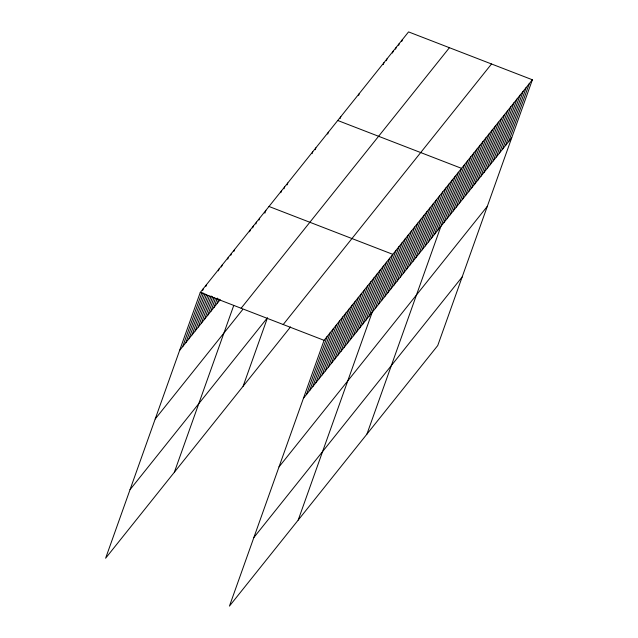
<?xml version="1.0" encoding="UTF-8"?>
<svg xmlns="http://www.w3.org/2000/svg" width="638" height="638" viewBox="0 0 638 638"><rect width="100%" height="100%" fill="white"/><g stroke="black" fill="none" stroke-linecap="round" stroke-linejoin="round"><path stroke-width="0.96" d="M532.379 79.774L324.08 340.325L229.441 606.1L437.74 345.549L532.379 79.774L408.559 31.9L200.26 292.451L105.621 558.226L290.521 326.943M182.731 346.546L202.047 292.284M202.717 290.418L203.378 288.543M185.849 342.638L203.506 293.057M205.843 286.51L206.505 284.636M188.976 338.73L204.965 293.823M192.102 334.822L206.425 294.596M195.228 330.915L207.884 295.362M198.346 327.007L209.344 296.136M218.34 270.871L219.001 269.005M201.472 323.099L211.138 295.968M221.466 266.963L222.128 265.097M204.599 319.191L212.598 296.734M207.725 315.276L214.049 297.507M227.71 259.148L228.38 257.274M210.851 311.368L215.508 298.273M230.836 255.24L231.498 253.366M213.969 307.46L217.303 298.106M233.963 251.332L234.624 249.458M217.095 303.552L218.762 298.879M249.586 231.793L250.248 229.919M252.704 227.886L253.374 226.011M255.83 223.97L256.5 222.104M258.956 220.062L259.626 218.196M264.874 213.188L265.871 210.381M174.357 472.24L233.691 305.61M280.832 192.708L281.494 190.834M283.95 188.8L284.62 186.926M287.076 184.892L287.746 183.018M312.078 153.622L312.74 151.756M315.196 149.715L315.866 147.849M327.693 134.084L328.363 132.21M243.102 386.261L267.513 317.7M340.15 118.508L340.812 116.634M358.628 95.397L359.29 93.523M383.263 64.582L383.924 62.715M386.341 60.73L387.003 58.863M392.498 53.026L393.16 51.16M395.576 49.174L396.246 47.308M398.654 45.33L399.324 43.456M401.733 41.478L402.403 39.604M306.551 394.42L327.206 336.417M309.677 390.512L330.325 332.51M312.795 386.604L333.451 328.602M315.922 382.696L336.577 324.694M319.048 378.789L339.703 320.786M322.174 374.881L342.829 316.879M325.3 370.973L345.948 312.971M328.418 367.065L349.074 309.063M331.545 363.158L352.2 305.155M334.671 359.25L355.326 301.248M337.797 355.342L358.444 297.332M340.915 351.426L361.571 293.424M344.041 347.519L364.697 289.516M347.168 343.611L367.823 285.609M350.294 339.703L370.949 281.701M353.42 335.795L374.067 277.793M356.538 331.888L377.194 273.885M359.665 327.98L380.32 269.978M362.791 324.072L383.446 266.07M365.917 320.164L386.572 262.162M369.043 316.257L389.69 258.254M298.177 520.122L392.817 254.347L268.997 206.473M375.288 308.441L395.943 250.439M378.414 304.533L399.069 246.531M381.54 300.626L402.195 242.623M384.666 296.718L405.313 238.708M387.784 292.802L408.44 234.8M390.911 288.894L411.566 230.892M394.037 284.987L414.692 226.984M397.163 281.079L417.818 223.077M400.289 277.171L420.936 219.169M403.407 273.263L424.063 215.261M406.534 269.356L427.189 211.353M409.66 265.448L430.315 207.446M412.786 261.54L433.441 203.538M415.904 257.632L436.559 199.63M419.03 253.725L439.686 195.722M422.157 249.817L442.812 191.815M425.283 245.909L445.938 187.907M428.409 242.001L449.056 183.999M431.527 238.094L452.183 180.091M434.653 234.186L455.309 176.176M437.78 230.27L458.435 172.268M366.922 434.135L461.561 168.36L337.733 120.486M443.984 222.51L464.639 164.508M447.063 218.659L467.718 160.656M450.141 214.807L470.796 156.804M453.219 210.963L473.875 152.953M456.298 207.111L476.953 149.109M459.376 203.259L480.031 145.257M462.462 199.407L483.11 141.405M465.541 195.555L486.196 137.553M468.619 191.703L489.274 133.701M471.697 187.851L492.353 129.849M474.776 183.999L495.431 125.997M477.854 180.147L498.509 122.145M480.932 176.295L501.588 118.293M484.011 172.443L504.666 114.441M487.097 168.591L507.744 110.589M490.175 164.74L510.823 106.737M493.254 160.888L513.909 102.885M496.332 157.036L516.987 99.034M499.41 153.184L520.066 95.182M502.489 149.332L523.144 91.33M505.567 145.48L526.222 87.478M508.645 141.628L529.301 83.626M179.605 350.453L220.222 299.645M241.116 308.25L449.423 47.698M155.186 419.014L242.671 309.589M130.032 489.657L266.995 318.346M283.216 324.527L491.523 63.975M303.425 398.327L511.724 137.776M279.013 466.896L487.312 206.345M253.852 537.539L462.159 276.988M200.26 292.451L324.08 340.325"/></g></svg>
